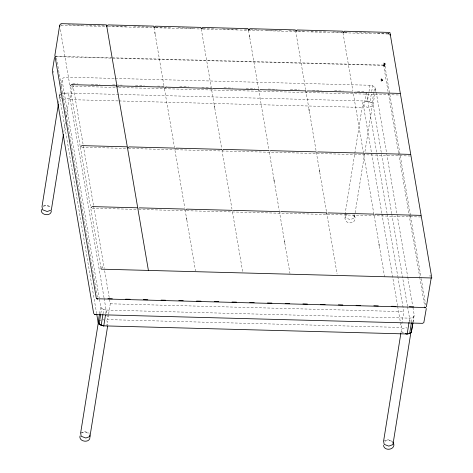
<?xml version="1.0" encoding="UTF-8"?>
<svg xmlns="http://www.w3.org/2000/svg" width="473" height="473" viewBox="0 0 473 473"><rect width="100%" height="100%" fill="white"/><g stroke="black" fill="none" stroke-linecap="round" stroke-linejoin="round"><path stroke-width="0.35" stroke-dasharray="2.37 1.77" d="M381.013 80.493L381.102 78.808L382.35 79.162L382.976 79.943L382.645 80.593L381.078 81.214L381.013 80.493L381.948 81.06M398.508 152.785L383.609 65.404L383.638 62.992L384.295 63.092L385.507 64.127L385.176 64.783L383.609 65.404L111.752 58.144M410.416 215.31L385.087 66.764L383.875 65.729L383.822 65.085L113.112 57.812M388.889 33.453L388.942 34.103L388.28 34.003L388.558 33.406L389.178 33.577M96.663 313.729L59.557 96.102L60.248 91.786M61.058 86.754L62.093 80.286A5.132 3.21 9.1 0 1 66.598 77.152L114.578 78.435M58.557 103.215L59.959 94.482L62.01 93.725M63.808 132.174L65.434 121.987M66.25 116.896L69.283 97.988L68.721 94.718L64.062 92.968L61.608 93.341M104.019 297.759L70.235 99.637L72.653 84.543M99.537 313.836L100.684 306.646L99.324 298.64M100.838 313.333L101.642 308.301L100.684 306.646M103.008 313.859L103.699 309.543L101.642 308.301M105.727 313.646L106.307 310.052L409.719 318.152L412.178 317.785L413.822 316.638L414.224 315.024L412.734 306.285M397.84 276.675L403.8 311.636L401.264 327.452L107.743 319.612L108.548 314.58M108.666 313.859L110.274 303.796L104.314 268.835M344.983 214.594L362.927 102.576L367.03 101.056L371.689 102.807L372.245 106.076L354.307 218.094L350.203 219.614L345.538 217.864L344.983 214.594L346.348 214.092M381.77 213.092L363.761 107.477L366.291 91.661L387.032 213.305M62.696 93.471L64.062 92.968L367.48 101.068L370.01 85.258L372.618 85.761L374.675 87.008L375.627 88.658L376.124 91.567M391.709 213.648L373.096 104.474L372.139 102.818L370.081 101.577L371.583 92.229M371.695 91.514L372.618 85.761M372.139 102.818L373.865 92.04M373.983 91.319L374.675 87.008M373.096 104.474L375.054 92.253M375.166 91.531L375.627 88.658M400.962 332.72L401.547 329.084L405.651 327.57L406.981 328.067M409.027 322.468L409.719 318.152M411.486 322.095L412.178 317.785M412.905 322.385L413.822 316.638M413.071 322.208L414.224 315.024M384.295 63.092L383.875 64.73L383.544 64.683M381.764 78.908L381.344 80.546M59.557 96.102L59.959 94.482L60.514 97.751L62.513 98.502M385.087 66.764L384.969 66.102L383.343 65.114L383.213 65.629L383.875 65.729M384.886 63.347L384.171 64.854L384.484 65.244M382.35 79.162L381.64 80.67M385.312 63.707L384.383 65.038M382.775 79.523L381.853 80.853M211.679 89.988L212.276 89.137M258.914 91.254L259.511 90.402M222.677 150.124L222.074 150.97L231.977 209.054M43.291 206.382C45.739 205.128 48.95 205.808 50.812 207.807M347.413 214.281C342.665 216.185 345.255 223.481 350.162 222.842C354.762 223.682 357.216 216.646 352.888 214.695M81.427 433.097C83.963 431.618 87.44 432.162 89.432 434.315M385.075 441.208C387.434 439.843 390.704 440.162 392.673 442.078M69.283 97.988L65.179 99.501L63.181 98.751M43.386 205.997L46.118 204.986L50.782 206.736M372.245 106.076L368.142 107.59L363.483 105.84L362.927 102.576M99.265 320.741L101.317 319.985M105.846 325.253L107.903 324.496L107.341 321.226L102.682 319.476M80.635 433.014L84.738 431.494L89.403 433.244M383.603 441.102L387.706 439.588L392.365 441.339L392.815 443.952M60.544 25.187L61.413 25.034L61.295 24.667M67.941 24.844L81.977 25.217M89.367 25.412L104.882 25.826M111.527 26.003L126.303 26.399M133.693 26.6L149.941 27.032M155.854 27.192L170.629 27.582M178.014 27.783L194.267 28.214M203.13 28.451L214.955 28.77M222.34 28.965L238.593 29.397M244.5 29.557L247.456 29.633M250.412 29.716L259.275 29.953M266.666 30.148L281.441 30.544M288.826 30.739L294.738 30.899M297.688 30.976L303.601 31.135M310.986 31.33L325.761 31.726M333.152 31.922L342.014 32.164M344.971 32.241L347.927 32.318M355.312 32.519L370.087 32.909M377.478 33.11L388.558 33.406L389.492 33.973M61.017 25.258L106.076 26.464M108.287 26.523L154.05 27.747L154.665 31.378M155.522 27.783L200.54 28.989M202.757 29.048L295.01 31.508M342.245 32.773L295.749 31.531L305.653 89.61M344.445 32.832L390.213 34.05M112.373 57.795L56.228 56.293L97.444 297.688M111.019 58.12L56.352 56.659L56.287 55.938M115.317 78.453L370.01 85.258M72.771 83.822L77.933 83.958M91.206 84.312L100.057 84.549M112.598 84.886L115.548 84.963M116.281 84.986L122.182 85.14M135.455 85.495L144.306 85.731M157.58 86.086L166.431 86.323M179.705 86.677L188.556 86.914M201.835 87.269L210.68 87.505M223.96 87.86L232.805 88.096M246.084 88.451L254.929 88.688M268.209 89.042L277.054 89.279M290.333 89.633L299.184 89.87M312.458 90.225L321.309 90.461M334.582 90.816L343.433 91.053M357.446 91.425L365.558 91.644M71.453 86.246L115.737 87.428M118.688 87.505L399.874 95.014M70.235 99.637L118.173 100.915M118.912 100.938L363.761 107.477M81.853 147.227L126.87 148.427M128.349 148.469L174.105 149.693M176.317 149.752L411.013 156.019M92.247 208.209L137.271 209.415M138.743 209.45L185.239 210.692L186.356 217.225M186.717 210.733L421.408 217.001M110.274 303.796L403.8 311.636M388.41 33.488L388.983 33.577M383.556 63.802L384.638 64.103L385.176 64.783M383.343 65.114L384.425 65.422L384.969 66.102M381.025 79.612L382.101 79.919L382.645 80.593M367.48 101.068L370.081 101.577M103.699 309.543L106.307 310.052M430.714 275.724L429.898 275.528L429.963 276.25A0.857 0.532 9.1 0 0 430.531 276.102M403.434 332.85L402.103 332.353L401.547 329.084M383.822 65.085L384.425 65.422L384.46 65.984M384.111 65.209L384.886 66.344M305.907 91.206L306.143 92.513M316.301 152.188L319.269 169.47M326.701 213.169L326.944 214.476M410.54 216.043L421.094 277.935M421.218 278.662L425.688 304.878M398.633 153.512L408.938 213.95M409.062 214.677L419.616 276.575M419.74 277.302L424.707 306.427M376.248 92.3L396.977 213.849M397.101 214.576L407.649 276.445M407.773 277.172L412.61 305.558M391.833 214.381L407.472 306.09M407.596 306.817L410.203 322.101M387.156 214.033L397.716 275.942M381.894 213.82L397.539 305.599M397.663 306.327L401.264 327.452M342.984 32.791L352.882 90.869M353.378 93.772L363.53 153.305M363.778 154.76L378.879 243.329M379.376 246.232L384.573 276.723M353.751 214.831L354.307 218.094M305.777 90.337L308.869 108.483M309.366 111.386L316.047 150.591M319.76 172.373L326.447 211.573M326.571 212.3L337.089 274.009M248.514 30.266L249.259 34.624M249.75 37.527L258.418 88.345M258.542 89.072L269.06 150.781M269.308 152.235L273.891 179.096M274.263 181.271L279.212 210.314M279.336 211.041L284.285 240.077M284.781 242.98L289.979 273.477M201.279 29.007L214.281 105.237M214.772 108.14L221.831 149.521M232.474 211.957L242.75 272.212M155.162 34.281L164.072 86.553M164.444 88.729L174.472 147.535M174.969 150.438L184.748 207.789M186.847 220.134L195.515 270.952M72.895 84.549L93.512 205.465M93.636 206.193L104.19 268.108M60.325 29.58L80.126 145.737M80.375 147.186L90.402 205.992M90.899 208.895L100.796 266.979M104.143 298.487L106.75 313.782M106.874 314.515L107.743 319.612M62.093 80.286L99.2 297.913M53.816 72.475L53.751 71.754A0.857 0.532 9.1 0 0 53.183 71.896M102.635 266.784L101.766 266.938A0.857 0.532 9.1 0 0 102.7 267.505L102.635 266.784"/><path stroke-width="0.71" d="M41.364 209.515C39.968 215.274 51.102 216.924 51.356 210.946M79.984 436.023C78.589 441.782 89.722 443.432 89.976 437.454M426.309 308.52L423.814 322.71M54.507 57.54L52.343 71.116L93.678 313.534M59.574 25.909L54.874 55.3L96.214 297.718M58.445 103.942L42.014 206.506L42.57 209.77L47.235 211.52L51.338 210.006L63.453 134.356M412.959 322.929L411.291 332.454L409.642 333.595L407.188 333.968L103.77 325.867L101.169 325.359L99.111 324.111L98.153 322.462L99.419 314.557M98.343 322.45L80.635 433.014L81.19 436.277L85.855 438.028L89.959 436.514L107.667 325.95M99.111 324.111L100.719 314.048M101.169 325.359L102.895 314.575M103.77 325.867L105.497 315.083M400.844 333.447L383.603 441.102L384.159 444.372L388.818 446.122L392.927 444.602L410.866 332.584M407.188 333.968L409.027 322.468M409.642 333.595L411.368 322.817M411.291 332.454L412.787 323.106M431.199 278.029L426.344 306.894M70.276 85.779L71.441 84.632L116.689 85.844L116.973 86.157M154.346 27.322L155.511 26.175L200.753 27.381L201.043 27.7M117.511 87.044L118.67 85.897L163.918 87.103L164.202 87.422M80.676 146.76L81.835 145.619L127.083 146.825M201.581 28.581L202.74 27.434L247.988 28.64L248.514 30.266M164.746 88.303L165.905 87.156L211.153 88.362L211.437 88.682M127.905 148.025L129.07 146.878L174.318 148.084L174.602 148.404M91.07 207.748L92.235 206.6L137.483 207.807M248.816 29.84L249.975 28.693L295.223 29.905L295.507 30.225M175.14 149.285L176.305 148.138L221.553 149.35L221.837 149.663M296.045 31.106L297.21 29.959L342.458 31.165L342.742 31.484M185.54 210.266L186.699 209.119L231.947 210.331L232.231 210.651M343.28 32.365L344.445 31.218L389.693 32.424L389.977 32.743L431.808 277.982L101.169 269.155L100.92 267.7M107.714 25.205L108.276 24.909L153.524 26.121L153.808 26.441M212.578 88.711L213.14 88.416L258.388 89.628L258.672 89.947M259.807 89.976L260.375 89.681L305.623 90.887L305.907 91.206M307.042 91.236L307.61 90.94L352.852 92.146L353.136 92.466M222.972 149.699L223.54 149.403L268.782 150.609L269.072 150.928M354.277 92.495L354.839 92.2L400.087 93.412M138.902 208.155L139.47 207.86L184.712 209.072L185.002 209.385M270.207 150.958L270.769 150.662L316.017 151.868L316.301 152.188M317.442 152.217L318.004 151.922L363.252 153.134L363.536 153.453M233.372 210.68L233.934 210.384L279.182 211.591L279.466 211.91M364.677 153.483L365.239 153.187L410.487 154.393M280.607 211.939L281.169 211.644L326.417 212.856L326.701 213.169M327.836 213.205L328.404 212.909L373.652 214.115L373.936 214.435M375.071 214.464L375.633 214.168L420.881 215.375M408.134 333.595L406.762 334.104L405.432 333.601M106.289 24.856L61.041 23.65L59.58 25.223L59.829 26.671M106.36 25.867L107.838 25.909M153.636 27.132L155.114 27.168M200.919 28.392L202.397 28.433M248.195 29.657L249.673 29.693M295.477 30.916L296.955 30.958M342.754 32.182L344.232 32.223M107.909 298.694L112.343 298.812M125.641 299.167L130.075 299.285M143.372 299.64L147.801 299.758M161.098 300.113L165.532 300.231M178.829 300.586L183.264 300.704M196.561 301.059L200.99 301.177M214.287 301.532L218.721 301.65M232.018 302.005L236.453 302.123M249.75 302.478L254.184 302.596M267.481 302.951L271.91 303.069M285.207 303.43L289.642 303.548M302.939 303.903L307.373 304.021M320.67 304.375L325.099 304.494M338.396 304.849L342.83 304.967M356.128 305.322L360.562 305.44M373.859 305.795L378.288 305.913M391.585 306.268L396.019 306.386M409.316 306.74L413.751 306.859M97.692 298.782L96.752 298.215A0.857 0.532 9.1 0 0 97.692 298.782L424.949 307.521A0.857 0.532 9.1 0 0 425.676 307.208M95.156 314.598L94.222 314.031A0.857 0.532 9.1 0 0 95.156 314.598L422.419 323.337A0.857 0.532 9.1 0 0 423.169 322.817M103.794 326.009L99.135 324.259L98.898 322.864M389.953 34.712L390.154 35.132L390.03 34.47M393.075 442.421C397.16 449.184 384.65 452.277 383.461 445.371M127.243 146.411L116.689 85.844M424.949 307.521L424.831 307.154L424.896 307.876A0.857 0.532 9.1 0 0 425.647 307.355M106.815 26.482L106.573 25.175L116.843 85.424M148.404 270.414L137.767 208.126M379.003 244.056L379.251 245.505M308.993 109.21L309.241 110.664M319.393 170.191L319.636 171.646M249.383 35.351L249.626 36.799M274.015 179.823L274.263 181.271M284.409 240.804L284.657 242.259M214.399 105.964L214.647 107.412M154.789 32.099L155.038 33.553M186.48 217.952L186.723 219.407M127.367 147.144L137.643 207.393M96.788 314.456L98.153 322.462M89.734 435.207L89.959 436.514M55.477 56.813A0.857 0.532 9.1 0 1 55.507 56.606M97.568 298.416L96.699 298.569A0.857 0.532 9.1 0 0 97.633 299.137L97.568 298.416"/></g></svg>
